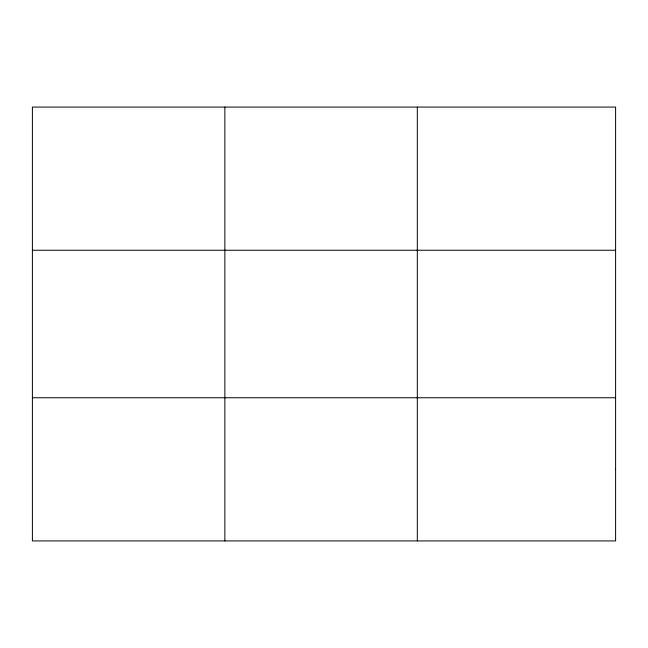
<?xml version="1.0" encoding="UTF-8"?>
<svg xmlns="http://www.w3.org/2000/svg" width="648" height="648" viewBox="0 0 648 648"><rect width="100%" height="100%" fill="white"/><g stroke="black" fill="none" stroke-linecap="round" stroke-linejoin="round"><path stroke-width="0.97" d="M224.856 540.926L224.856 107.074M417.312 540.926L417.312 107.074M32.4 250.241L615.6 250.241M32.4 397.759L615.6 397.759M615.6 469.338L615.6 540.926L32.4 540.926L32.4 107.074L615.6 107.074L615.6 469.338"/></g></svg>
